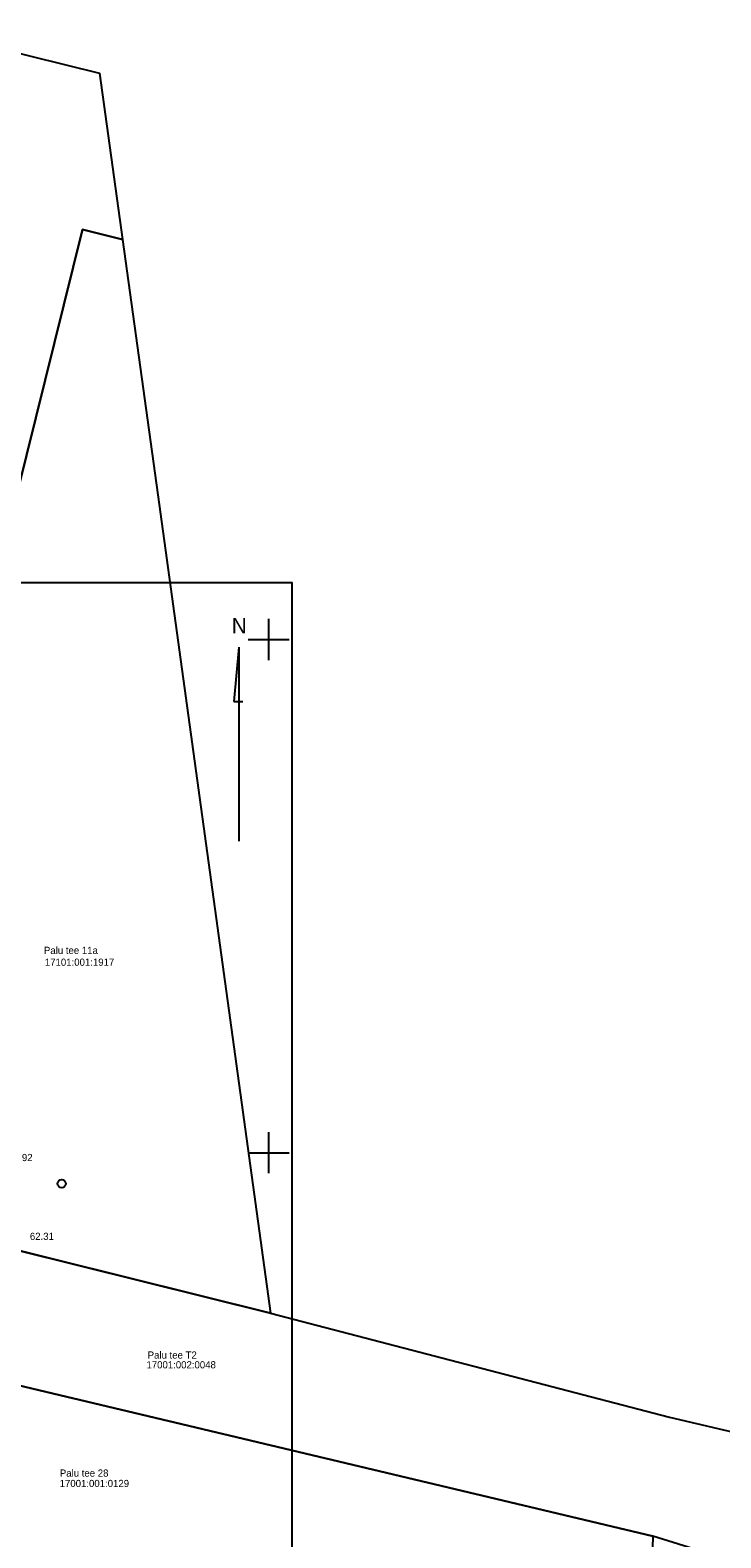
# Model space of a CAD drawing. Extents: x 640382 to 641045, y 6456422 to 6456709.
# Drawn here: x 640676.8 to 640744.1, y 6456562.5 to 6456709.4 of the extents above; entities that cross this region are included whole.
import ezdxf

# ---------------------------------------------------------------- set-up
doc = ezdxf.new("R2010")
doc.units = 0
for name, color, linetype in [('HALJASTUS', 7, 'Continuous'), ('KORGUS-EH2000', 7, 'Continuous'), ('PIIR', 7, 'Continuous'), ('VORK', 7, 'Continuous'), ('VORMISTUS', 7, 'Continuous')]:
    doc.layers.add(name, color=color, linetype=linetype)

msp = doc.modelspace()

# ---------------------------------------------------------------- linework, layer by layer
at = {"layer": 'HALJASTUS'}
msp.add_circle((640679.83, 6456596.99), 0.4, dxfattribs=at)
at = {"layer": 'PIIR'}
for points in [[(640622.67, 6456603.63), (640646.38, 6456698.94), (640666.54, 6456709.36), (640683.52, 6456705.18), (640685.76, 6456688.96), (640681.87, 6456689.95), (640658.23, 6456594.81)], [(640658.23, 6456594.81), (640681.87, 6456689.95), (640685.76, 6456688.96), (640689.21, 6456664.09), (640700.18, 6456584.39)], [(640652.17, 6456463.69), (640668.29, 6456579.08), (640737.44, 6456562.66), (640733.65, 6456426.86), (640728.59, 6456422.41)]]:
    msp.add_lwpolyline(points, close=True, dxfattribs=at)
for points in [[(640561.79, 6456618.76), (640569.58, 6456616.83), (640581.8, 6456613.78), (640700.18, 6456584.39), (640739.08, 6456574.26), (640777, 6456565.36)], [(640903.04, 6456511.09), (640737.44, 6456562.66), (640668.29, 6456579.08), (640578.52, 6456600.38), (640556.84, 6456605.53)]]:
    msp.add_lwpolyline(points, dxfattribs=at)
at = {"layer": 'VORK'}
for p, q in [((640700, 6456652), (640700, 6456648)), ((640698, 6456650), (640702, 6456650)), ((640700, 6456602), (640700, 6456598)), ((640698, 6456600), (640702, 6456600))]:
    msp.add_line(p, q, dxfattribs=at)
at = {"layer": 'VORMISTUS'}
for p, q in [((640697.08, 6456649.25), (640696.6, 6456643.97)), ((640697.08, 6456649.25), (640697.08, 6456630.36)), ((640696.6, 6456643.97), (640697.5, 6456643.97))]:
    msp.add_line(p, q, dxfattribs=at)
msp.add_lwpolyline([(640702.26, 6456515.55), (640609.76, 6456515.55), (640609.76, 6456655.55), (640702.26, 6456655.55)], close=True, dxfattribs=at)

# ---------------------------------------------------------------- texts
at = {"layer": 'KORGUS-EH2000'}
for s, p in [(' 61.92', (640674.39, 6456599.19)), (' 62.31', (640676.47, 6456591.51))]:
    msp.add_text(s, height=0.7, dxfattribs=at).set_placement(p)
at = {"layer": 'PIIR'}
for s, p in [('Palu tee 11a', (640678.1, 6456619.37)), ('17101:001:1917', (640678.19, 6456618.22)), ('Palu tee T2', (640688.21, 6456579.95)), ('17001:002:0048', (640688.09, 6456579)), ('Palu tee 28', (640679.65, 6456568.45)), ('17001:001:0129', (640679.63, 6456567.44))]:
    msp.add_text(s, height=0.7, dxfattribs=at).set_placement(p)
at = {"layer": 'VORMISTUS'}
msp.add_text('N', height=1.5, rotation=360, dxfattribs=at).set_placement((640696.41, 6456650.59))

doc.saveas('drawing.dxf')
